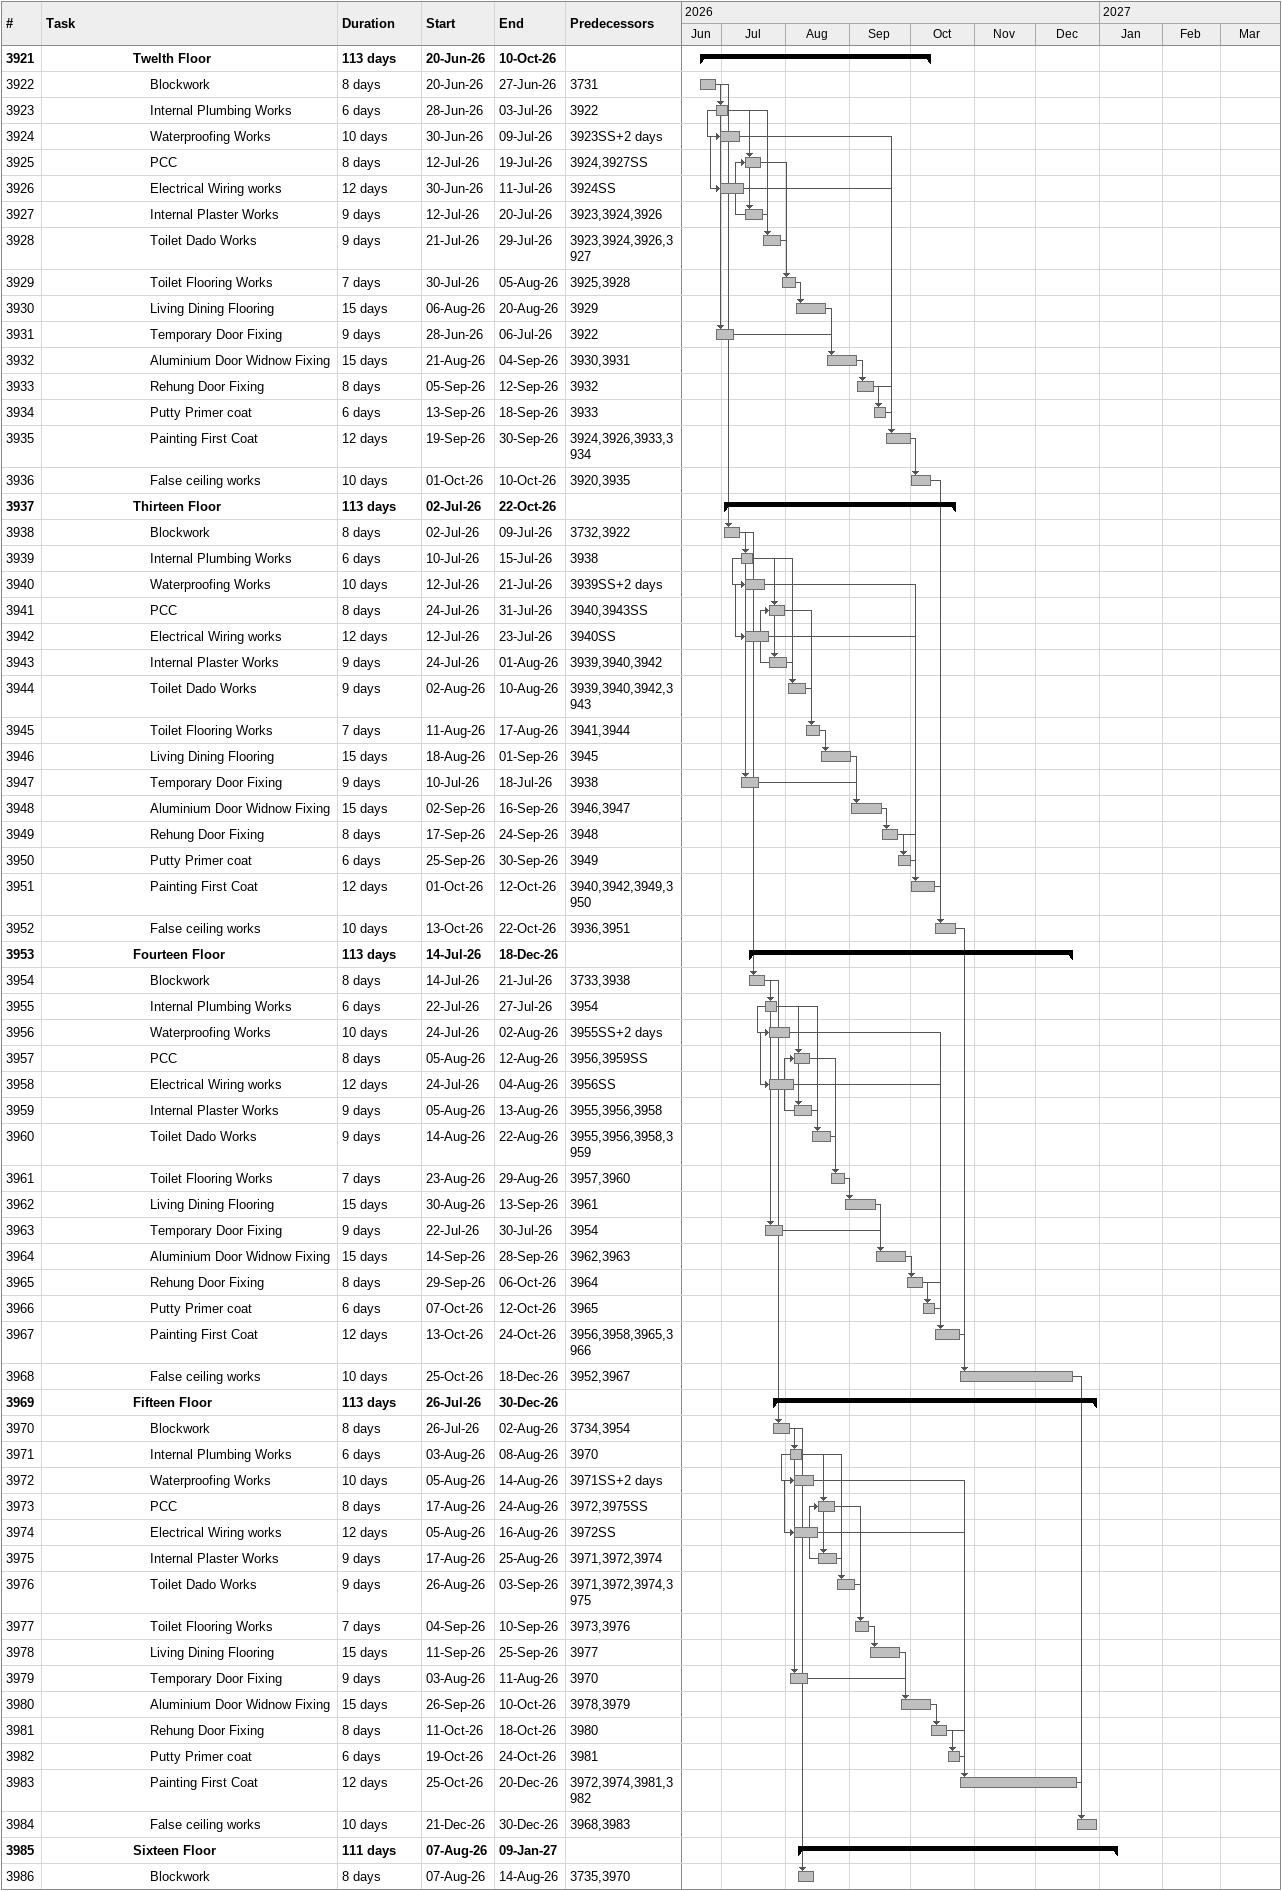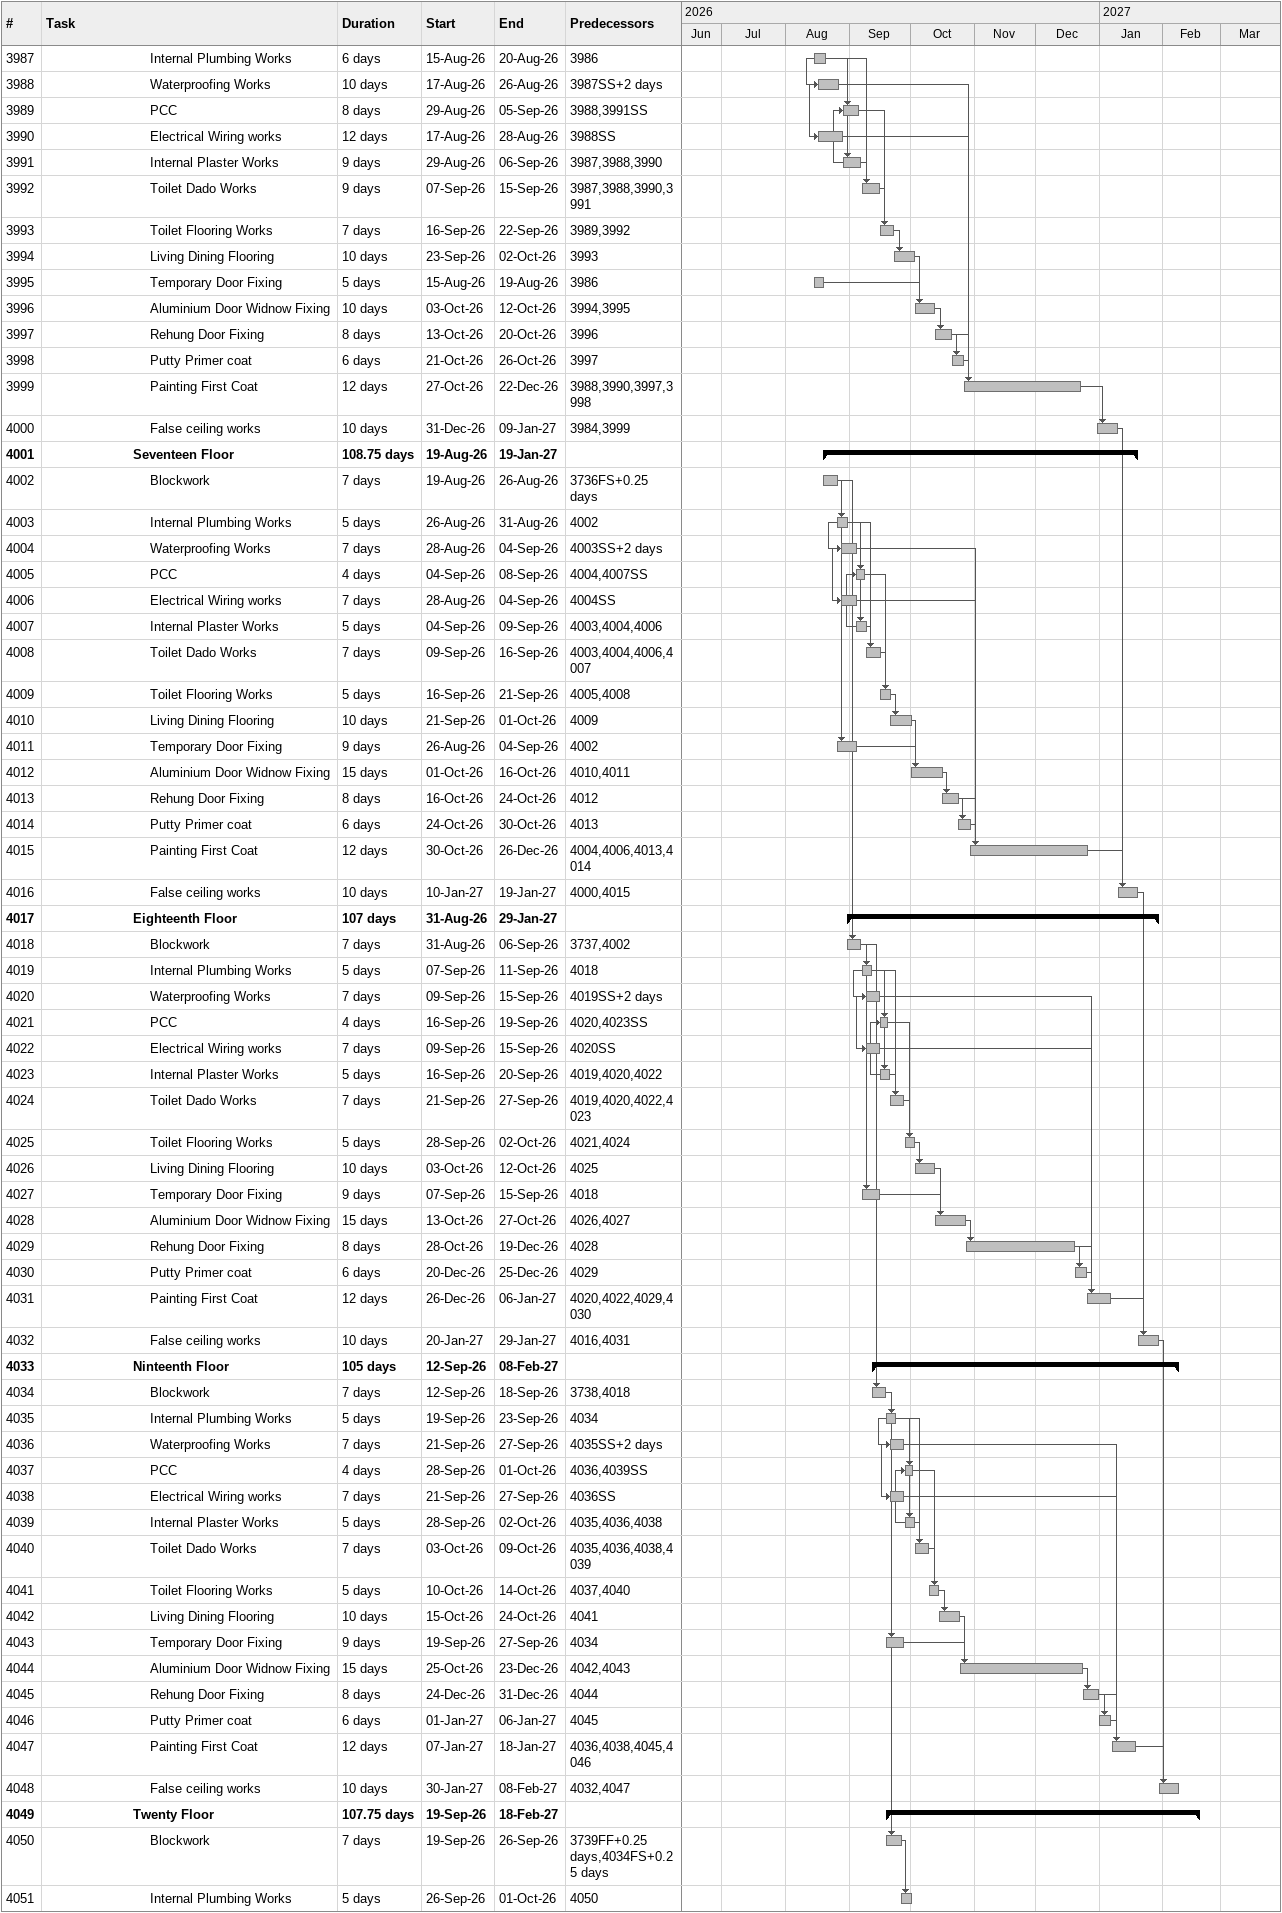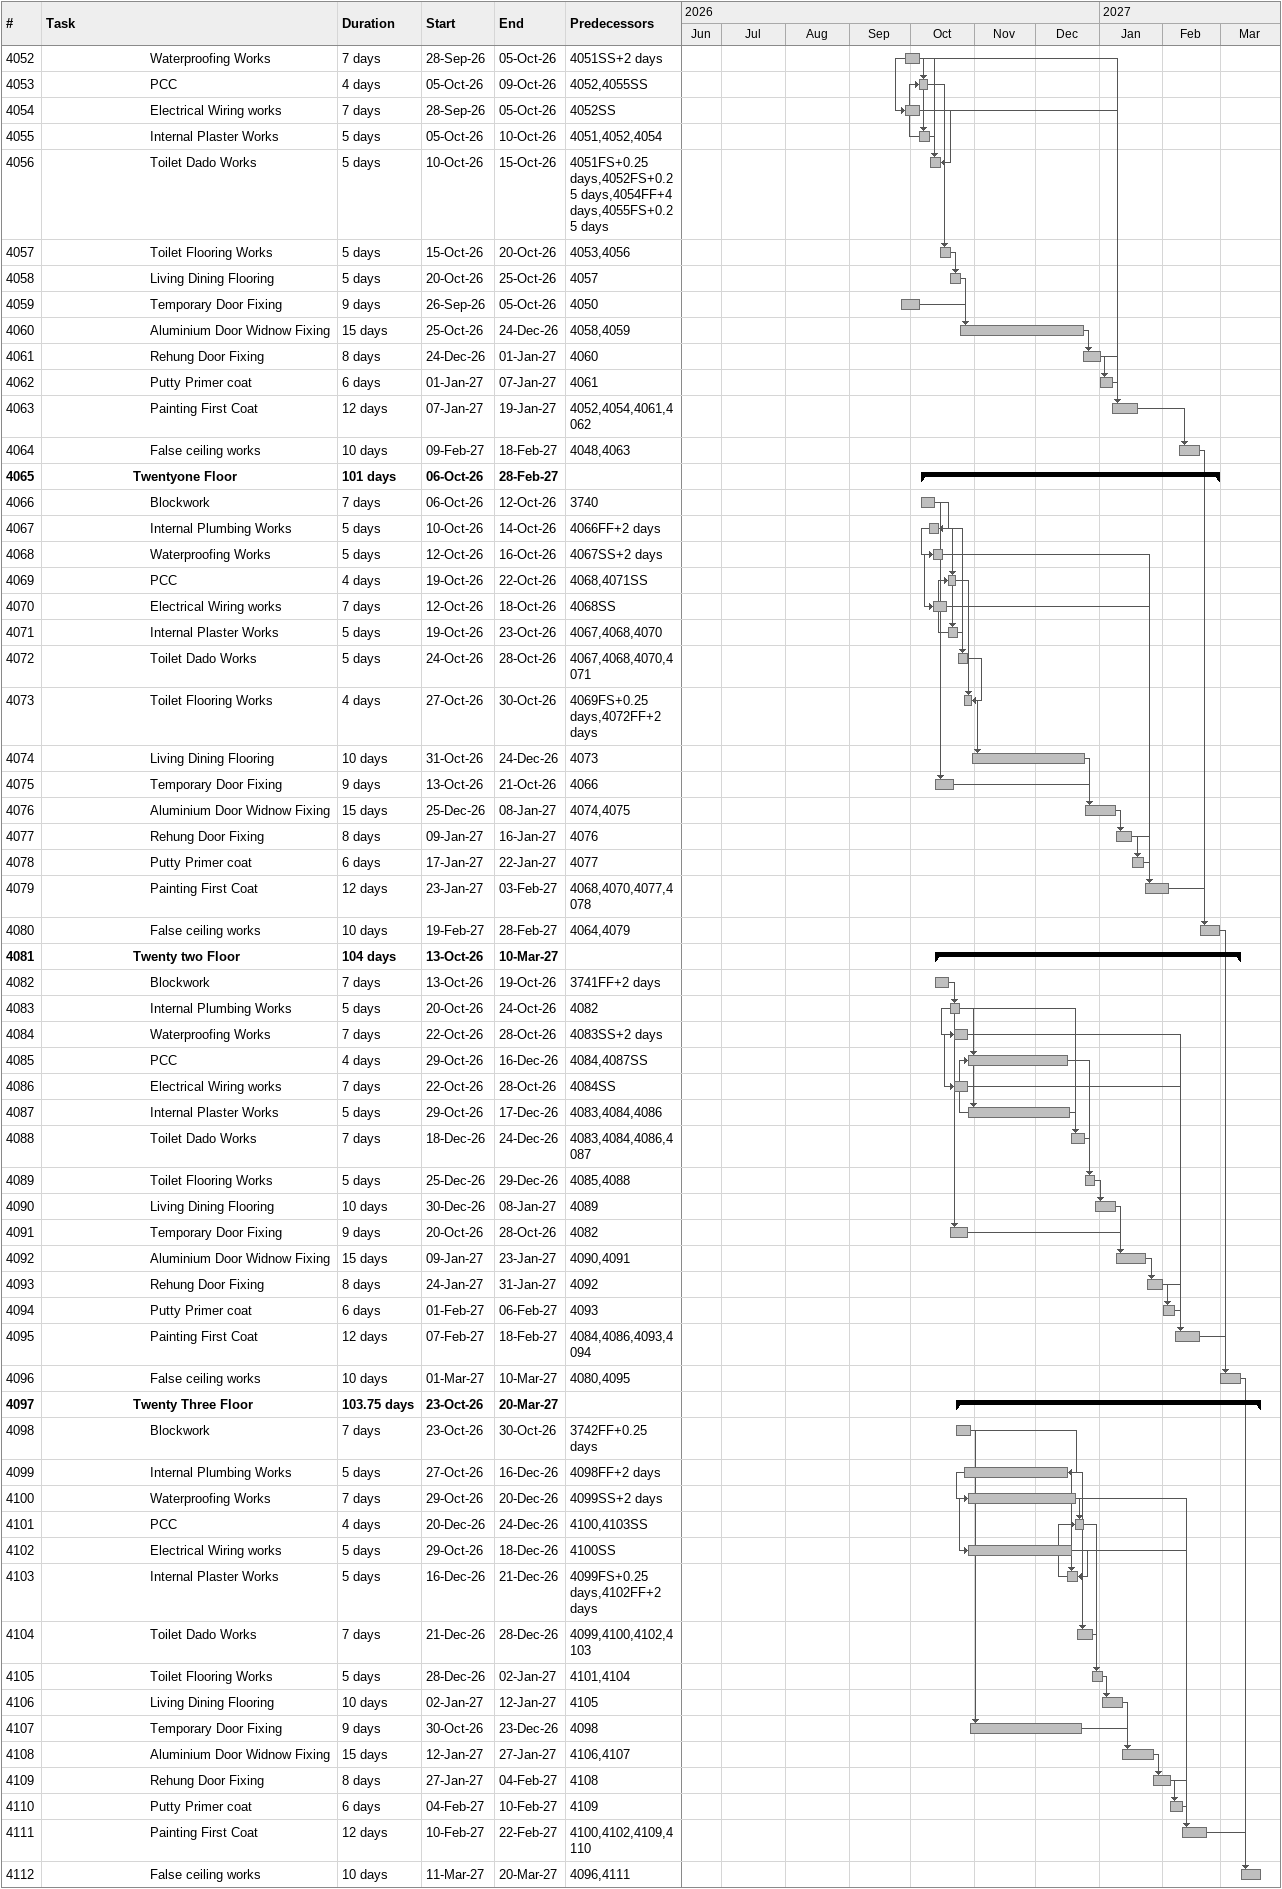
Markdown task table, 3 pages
| ID | Level | Task | Duration | Start | Finish | Predecessors |
|---|---|---|---|---|---|---|
| 3921 | 6 | **Twelth Floor** | 113d | 2026-06-20 | 2026-10-10 |  |
| 3922 | 7 | Blockwork | 8d | 2026-06-20 | 2026-06-27 | 3731 |
| 3923 | 7 | Internal Plumbing Works | 6d | 2026-06-28 | 2026-07-03 | 3922 |
| 3924 | 7 | Waterproofing Works | 10d | 2026-06-30 | 2026-07-09 | 3923SS+2d |
| 3925 | 7 | PCC | 8d | 2026-07-12 | 2026-07-19 | 3924, 3927SS |
| 3926 | 7 | Electrical Wiring works | 12d | 2026-06-30 | 2026-07-11 | 3924SS |
| 3927 | 7 | Internal Plaster Works | 9d | 2026-07-12 | 2026-07-20 | 3923, 3924, 3926 |
| 3928 | 7 | Toilet Dado Works | 9d | 2026-07-21 | 2026-07-29 | 3923, 3924, 3926, 3927 |
| 3929 | 7 | Toilet Flooring Works | 7d | 2026-07-30 | 2026-08-05 | 3925, 3928 |
| 3930 | 7 | Living Dining Flooring | 15d | 2026-08-06 | 2026-08-20 | 3929 |
| 3931 | 7 | Temporary Door Fixing | 9d | 2026-06-28 | 2026-07-06 | 3922 |
| 3932 | 7 | Aluminium Door Widnow Fixing | 15d | 2026-08-21 | 2026-09-04 | 3930, 3931 |
| 3933 | 7 | Rehung Door Fixing | 8d | 2026-09-05 | 2026-09-12 | 3932 |
| 3934 | 7 | Putty Primer coat | 6d | 2026-09-13 | 2026-09-18 | 3933 |
| 3935 | 7 | Painting First Coat | 12d | 2026-09-19 | 2026-09-30 | 3924, 3926, 3933, 3934 |
| 3936 | 7 | False ceiling works | 10d | 2026-10-01 | 2026-10-10 | 3920, 3935 |
| 3937 | 6 | **Thirteen Floor** | 113d | 2026-07-02 | 2026-10-22 |  |
| 3938 | 7 | Blockwork | 8d | 2026-07-02 | 2026-07-09 | 3732, 3922 |
| 3939 | 7 | Internal Plumbing Works | 6d | 2026-07-10 | 2026-07-15 | 3938 |
| 3940 | 7 | Waterproofing Works | 10d | 2026-07-12 | 2026-07-21 | 3939SS+2d |
| 3941 | 7 | PCC | 8d | 2026-07-24 | 2026-07-31 | 3940, 3943SS |
| 3942 | 7 | Electrical Wiring works | 12d | 2026-07-12 | 2026-07-23 | 3940SS |
| 3943 | 7 | Internal Plaster Works | 9d | 2026-07-24 | 2026-08-01 | 3939, 3940, 3942 |
| 3944 | 7 | Toilet Dado Works | 9d | 2026-08-02 | 2026-08-10 | 3939, 3940, 3942, 3943 |
| 3945 | 7 | Toilet Flooring Works | 7d | 2026-08-11 | 2026-08-17 | 3941, 3944 |
| 3946 | 7 | Living Dining Flooring | 15d | 2026-08-18 | 2026-09-01 | 3945 |
| 3947 | 7 | Temporary Door Fixing | 9d | 2026-07-10 | 2026-07-18 | 3938 |
| 3948 | 7 | Aluminium Door Widnow Fixing | 15d | 2026-09-02 | 2026-09-16 | 3946, 3947 |
| 3949 | 7 | Rehung Door Fixing | 8d | 2026-09-17 | 2026-09-24 | 3948 |
| 3950 | 7 | Putty Primer coat | 6d | 2026-09-25 | 2026-09-30 | 3949 |
| 3951 | 7 | Painting First Coat | 12d | 2026-10-01 | 2026-10-12 | 3940, 3942, 3949, 3950 |
| 3952 | 7 | False ceiling works | 10d | 2026-10-13 | 2026-10-22 | 3936, 3951 |
| 3953 | 6 | **Fourteen Floor** | 113d | 2026-07-14 | 2026-12-18 |  |
| 3954 | 7 | Blockwork | 8d | 2026-07-14 | 2026-07-21 | 3733, 3938 |
| 3955 | 7 | Internal Plumbing Works | 6d | 2026-07-22 | 2026-07-27 | 3954 |
| 3956 | 7 | Waterproofing Works | 10d | 2026-07-24 | 2026-08-02 | 3955SS+2d |
| 3957 | 7 | PCC | 8d | 2026-08-05 | 2026-08-12 | 3956, 3959SS |
| 3958 | 7 | Electrical Wiring works | 12d | 2026-07-24 | 2026-08-04 | 3956SS |
| 3959 | 7 | Internal Plaster Works | 9d | 2026-08-05 | 2026-08-13 | 3955, 3956, 3958 |
| 3960 | 7 | Toilet Dado Works | 9d | 2026-08-14 | 2026-08-22 | 3955, 3956, 3958, 3959 |
| 3961 | 7 | Toilet Flooring Works | 7d | 2026-08-23 | 2026-08-29 | 3957, 3960 |
| 3962 | 7 | Living Dining Flooring | 15d | 2026-08-30 | 2026-09-13 | 3961 |
| 3963 | 7 | Temporary Door Fixing | 9d | 2026-07-22 | 2026-07-30 | 3954 |
| 3964 | 7 | Aluminium Door Widnow Fixing | 15d | 2026-09-14 | 2026-09-28 | 3962, 3963 |
| 3965 | 7 | Rehung Door Fixing | 8d | 2026-09-29 | 2026-10-06 | 3964 |
| 3966 | 7 | Putty Primer coat | 6d | 2026-10-07 | 2026-10-12 | 3965 |
| 3967 | 7 | Painting First Coat | 12d | 2026-10-13 | 2026-10-24 | 3956, 3958, 3965, 3966 |
| 3968 | 7 | False ceiling works | 10d | 2026-10-25 | 2026-12-18 | 3952, 3967 |
| 3969 | 6 | **Fifteen Floor** | 113d | 2026-07-26 | 2026-12-30 |  |
| 3970 | 7 | Blockwork | 8d | 2026-07-26 | 2026-08-02 | 3734, 3954 |
| 3971 | 7 | Internal Plumbing Works | 6d | 2026-08-03 | 2026-08-08 | 3970 |
| 3972 | 7 | Waterproofing Works | 10d | 2026-08-05 | 2026-08-14 | 3971SS+2d |
| 3973 | 7 | PCC | 8d | 2026-08-17 | 2026-08-24 | 3972, 3975SS |
| 3974 | 7 | Electrical Wiring works | 12d | 2026-08-05 | 2026-08-16 | 3972SS |
| 3975 | 7 | Internal Plaster Works | 9d | 2026-08-17 | 2026-08-25 | 3971, 3972, 3974 |
| 3976 | 7 | Toilet Dado Works | 9d | 2026-08-26 | 2026-09-03 | 3971, 3972, 3974, 3975 |
| 3977 | 7 | Toilet Flooring Works | 7d | 2026-09-04 | 2026-09-10 | 3973, 3976 |
| 3978 | 7 | Living Dining Flooring | 15d | 2026-09-11 | 2026-09-25 | 3977 |
| 3979 | 7 | Temporary Door Fixing | 9d | 2026-08-03 | 2026-08-11 | 3970 |
| 3980 | 7 | Aluminium Door Widnow Fixing | 15d | 2026-09-26 | 2026-10-10 | 3978, 3979 |
| 3981 | 7 | Rehung Door Fixing | 8d | 2026-10-11 | 2026-10-18 | 3980 |
| 3982 | 7 | Putty Primer coat | 6d | 2026-10-19 | 2026-10-24 | 3981 |
| 3983 | 7 | Painting First Coat | 12d | 2026-10-25 | 2026-12-20 | 3972, 3974, 3981, 3982 |
| 3984 | 7 | False ceiling works | 10d | 2026-12-21 | 2026-12-30 | 3968, 3983 |
| 3985 | 6 | **Sixteen Floor** | 111d | 2026-08-07 | 2027-01-09 |  |
| 3986 | 7 | Blockwork | 8d | 2026-08-07 | 2026-08-14 | 3735, 3970 |
| 3987 | 7 | Internal Plumbing Works | 6d | 2026-08-15 | 2026-08-20 | 3986 |
| 3988 | 7 | Waterproofing Works | 10d | 2026-08-17 | 2026-08-26 | 3987SS+2d |
| 3989 | 7 | PCC | 8d | 2026-08-29 | 2026-09-05 | 3988, 3991SS |
| 3990 | 7 | Electrical Wiring works | 12d | 2026-08-17 | 2026-08-28 | 3988SS |
| 3991 | 7 | Internal Plaster Works | 9d | 2026-08-29 | 2026-09-06 | 3987, 3988, 3990 |
| 3992 | 7 | Toilet Dado Works | 9d | 2026-09-07 | 2026-09-15 | 3987, 3988, 3990, 3991 |
| 3993 | 7 | Toilet Flooring Works | 7d | 2026-09-16 | 2026-09-22 | 3989, 3992 |
| 3994 | 7 | Living Dining Flooring | 10d | 2026-09-23 | 2026-10-02 | 3993 |
| 3995 | 7 | Temporary Door Fixing | 5d | 2026-08-15 | 2026-08-19 | 3986 |
| 3996 | 7 | Aluminium Door Widnow Fixing | 10d | 2026-10-03 | 2026-10-12 | 3994, 3995 |
| 3997 | 7 | Rehung Door Fixing | 8d | 2026-10-13 | 2026-10-20 | 3996 |
| 3998 | 7 | Putty Primer coat | 6d | 2026-10-21 | 2026-10-26 | 3997 |
| 3999 | 7 | Painting First Coat | 12d | 2026-10-27 | 2026-12-22 | 3988, 3990, 3997, 3998 |
| 4000 | 7 | False ceiling works | 10d | 2026-12-31 | 2027-01-09 | 3984, 3999 |
| 4001 | 6 | **Seventeen Floor** | 108.75d | 2026-08-19 | 2027-01-19 |  |
| 4002 | 7 | Blockwork | 7d | 2026-08-19 | 2026-08-26 | 3736FS+0.25d |
| 4003 | 7 | Internal Plumbing Works | 5d | 2026-08-26 | 2026-08-31 | 4002 |
| 4004 | 7 | Waterproofing Works | 7d | 2026-08-28 | 2026-09-04 | 4003SS+2d |
| 4005 | 7 | PCC | 4d | 2026-09-04 | 2026-09-08 | 4004, 4007SS |
| 4006 | 7 | Electrical Wiring works | 7d | 2026-08-28 | 2026-09-04 | 4004SS |
| 4007 | 7 | Internal Plaster Works | 5d | 2026-09-04 | 2026-09-09 | 4003, 4004, 4006 |
| 4008 | 7 | Toilet Dado Works | 7d | 2026-09-09 | 2026-09-16 | 4003, 4004, 4006, 4007 |
| 4009 | 7 | Toilet Flooring Works | 5d | 2026-09-16 | 2026-09-21 | 4005, 4008 |
| 4010 | 7 | Living Dining Flooring | 10d | 2026-09-21 | 2026-10-01 | 4009 |
| 4011 | 7 | Temporary Door Fixing | 9d | 2026-08-26 | 2026-09-04 | 4002 |
| 4012 | 7 | Aluminium Door Widnow Fixing | 15d | 2026-10-01 | 2026-10-16 | 4010, 4011 |
| 4013 | 7 | Rehung Door Fixing | 8d | 2026-10-16 | 2026-10-24 | 4012 |
| 4014 | 7 | Putty Primer coat | 6d | 2026-10-24 | 2026-10-30 | 4013 |
| 4015 | 7 | Painting First Coat | 12d | 2026-10-30 | 2026-12-26 | 4004, 4006, 4013, 4014 |
| 4016 | 7 | False ceiling works | 10d | 2027-01-10 | 2027-01-19 | 4000, 4015 |
| 4017 | 6 | **Eighteenth Floor** | 107d | 2026-08-31 | 2027-01-29 |  |
| 4018 | 7 | Blockwork | 7d | 2026-08-31 | 2026-09-06 | 3737, 4002 |
| 4019 | 7 | Internal Plumbing Works | 5d | 2026-09-07 | 2026-09-11 | 4018 |
| 4020 | 7 | Waterproofing Works | 7d | 2026-09-09 | 2026-09-15 | 4019SS+2d |
| 4021 | 7 | PCC | 4d | 2026-09-16 | 2026-09-19 | 4020, 4023SS |
| 4022 | 7 | Electrical Wiring works | 7d | 2026-09-09 | 2026-09-15 | 4020SS |
| 4023 | 7 | Internal Plaster Works | 5d | 2026-09-16 | 2026-09-20 | 4019, 4020, 4022 |
| 4024 | 7 | Toilet Dado Works | 7d | 2026-09-21 | 2026-09-27 | 4019, 4020, 4022, 4023 |
| 4025 | 7 | Toilet Flooring Works | 5d | 2026-09-28 | 2026-10-02 | 4021, 4024 |
| 4026 | 7 | Living Dining Flooring | 10d | 2026-10-03 | 2026-10-12 | 4025 |
| 4027 | 7 | Temporary Door Fixing | 9d | 2026-09-07 | 2026-09-15 | 4018 |
| 4028 | 7 | Aluminium Door Widnow Fixing | 15d | 2026-10-13 | 2026-10-27 | 4026, 4027 |
| 4029 | 7 | Rehung Door Fixing | 8d | 2026-10-28 | 2026-12-19 | 4028 |
| 4030 | 7 | Putty Primer coat | 6d | 2026-12-20 | 2026-12-25 | 4029 |
| 4031 | 7 | Painting First Coat | 12d | 2026-12-26 | 2027-01-06 | 4020, 4022, 4029, 4030 |
| 4032 | 7 | False ceiling works | 10d | 2027-01-20 | 2027-01-29 | 4016, 4031 |
| 4033 | 6 | **Ninteenth Floor** | 105d | 2026-09-12 | 2027-02-08 |  |
| 4034 | 7 | Blockwork | 7d | 2026-09-12 | 2026-09-18 | 3738, 4018 |
| 4035 | 7 | Internal Plumbing Works | 5d | 2026-09-19 | 2026-09-23 | 4034 |
| 4036 | 7 | Waterproofing Works | 7d | 2026-09-21 | 2026-09-27 | 4035SS+2d |
| 4037 | 7 | PCC | 4d | 2026-09-28 | 2026-10-01 | 4036, 4039SS |
| 4038 | 7 | Electrical Wiring works | 7d | 2026-09-21 | 2026-09-27 | 4036SS |
| 4039 | 7 | Internal Plaster Works | 5d | 2026-09-28 | 2026-10-02 | 4035, 4036, 4038 |
| 4040 | 7 | Toilet Dado Works | 7d | 2026-10-03 | 2026-10-09 | 4035, 4036, 4038, 4039 |
| 4041 | 7 | Toilet Flooring Works | 5d | 2026-10-10 | 2026-10-14 | 4037, 4040 |
| 4042 | 7 | Living Dining Flooring | 10d | 2026-10-15 | 2026-10-24 | 4041 |
| 4043 | 7 | Temporary Door Fixing | 9d | 2026-09-19 | 2026-09-27 | 4034 |
| 4044 | 7 | Aluminium Door Widnow Fixing | 15d | 2026-10-25 | 2026-12-23 | 4042, 4043 |
| 4045 | 7 | Rehung Door Fixing | 8d | 2026-12-24 | 2026-12-31 | 4044 |
| 4046 | 7 | Putty Primer coat | 6d | 2027-01-01 | 2027-01-06 | 4045 |
| 4047 | 7 | Painting First Coat | 12d | 2027-01-07 | 2027-01-18 | 4036, 4038, 4045, 4046 |
| 4048 | 7 | False ceiling works | 10d | 2027-01-30 | 2027-02-08 | 4032, 4047 |
| 4049 | 6 | **Twenty Floor** | 107.75d | 2026-09-19 | 2027-02-18 |  |
| 4050 | 7 | Blockwork | 7d | 2026-09-19 | 2026-09-26 | 3739FF+0.25d, 4034FS+0.25d |
| 4051 | 7 | Internal Plumbing Works | 5d | 2026-09-26 | 2026-10-01 | 4050 |
| 4052 | 7 | Waterproofing Works | 7d | 2026-09-28 | 2026-10-05 | 4051SS+2d |
| 4053 | 7 | PCC | 4d | 2026-10-05 | 2026-10-09 | 4052, 4055SS |
| 4054 | 7 | Electrical Wiring works | 7d | 2026-09-28 | 2026-10-05 | 4052SS |
| 4055 | 7 | Internal Plaster Works | 5d | 2026-10-05 | 2026-10-10 | 4051, 4052, 4054 |
| 4056 | 7 | Toilet Dado Works | 5d | 2026-10-10 | 2026-10-15 | 4051FS+0.25d, 4052FS+0.25d, 4054FF+4d, 4055FS+0.25d |
| 4057 | 7 | Toilet Flooring Works | 5d | 2026-10-15 | 2026-10-20 | 4053, 4056 |
| 4058 | 7 | Living Dining Flooring | 5d | 2026-10-20 | 2026-10-25 | 4057 |
| 4059 | 7 | Temporary Door Fixing | 9d | 2026-09-26 | 2026-10-05 | 4050 |
| 4060 | 7 | Aluminium Door Widnow Fixing | 15d | 2026-10-25 | 2026-12-24 | 4058, 4059 |
| 4061 | 7 | Rehung Door Fixing | 8d | 2026-12-24 | 2027-01-01 | 4060 |
| 4062 | 7 | Putty Primer coat | 6d | 2027-01-01 | 2027-01-07 | 4061 |
| 4063 | 7 | Painting First Coat | 12d | 2027-01-07 | 2027-01-19 | 4052, 4054, 4061, 4062 |
| 4064 | 7 | False ceiling works | 10d | 2027-02-09 | 2027-02-18 | 4048, 4063 |
| 4065 | 6 | **Twentyone Floor** | 101d | 2026-10-06 | 2027-02-28 |  |
| 4066 | 7 | Blockwork | 7d | 2026-10-06 | 2026-10-12 | 3740 |
| 4067 | 7 | Internal Plumbing Works | 5d | 2026-10-10 | 2026-10-14 | 4066FF+2d |
| 4068 | 7 | Waterproofing Works | 5d | 2026-10-12 | 2026-10-16 | 4067SS+2d |
| 4069 | 7 | PCC | 4d | 2026-10-19 | 2026-10-22 | 4068, 4071SS |
| 4070 | 7 | Electrical Wiring works | 7d | 2026-10-12 | 2026-10-18 | 4068SS |
| 4071 | 7 | Internal Plaster Works | 5d | 2026-10-19 | 2026-10-23 | 4067, 4068, 4070 |
| 4072 | 7 | Toilet Dado Works | 5d | 2026-10-24 | 2026-10-28 | 4067, 4068, 4070, 4071 |
| 4073 | 7 | Toilet Flooring Works | 4d | 2026-10-27 | 2026-10-30 | 4069FS+0.25d, 4072FF+2d |
| 4074 | 7 | Living Dining Flooring | 10d | 2026-10-31 | 2026-12-24 | 4073 |
| 4075 | 7 | Temporary Door Fixing | 9d | 2026-10-13 | 2026-10-21 | 4066 |
| 4076 | 7 | Aluminium Door Widnow Fixing | 15d | 2026-12-25 | 2027-01-08 | 4074, 4075 |
| 4077 | 7 | Rehung Door Fixing | 8d | 2027-01-09 | 2027-01-16 | 4076 |
| 4078 | 7 | Putty Primer coat | 6d | 2027-01-17 | 2027-01-22 | 4077 |
| 4079 | 7 | Painting First Coat | 12d | 2027-01-23 | 2027-02-03 | 4068, 4070, 4077, 4078 |
| 4080 | 7 | False ceiling works | 10d | 2027-02-19 | 2027-02-28 | 4064, 4079 |
| 4081 | 6 | **Twenty two Floor** | 104d | 2026-10-13 | 2027-03-10 |  |
| 4082 | 7 | Blockwork | 7d | 2026-10-13 | 2026-10-19 | 3741FF+2d |
| 4083 | 7 | Internal Plumbing Works | 5d | 2026-10-20 | 2026-10-24 | 4082 |
| 4084 | 7 | Waterproofing Works | 7d | 2026-10-22 | 2026-10-28 | 4083SS+2d |
| 4085 | 7 | PCC | 4d | 2026-10-29 | 2026-12-16 | 4084, 4087SS |
| 4086 | 7 | Electrical Wiring works | 7d | 2026-10-22 | 2026-10-28 | 4084SS |
| 4087 | 7 | Internal Plaster Works | 5d | 2026-10-29 | 2026-12-17 | 4083, 4084, 4086 |
| 4088 | 7 | Toilet Dado Works | 7d | 2026-12-18 | 2026-12-24 | 4083, 4084, 4086, 4087 |
| 4089 | 7 | Toilet Flooring Works | 5d | 2026-12-25 | 2026-12-29 | 4085, 4088 |
| 4090 | 7 | Living Dining Flooring | 10d | 2026-12-30 | 2027-01-08 | 4089 |
| 4091 | 7 | Temporary Door Fixing | 9d | 2026-10-20 | 2026-10-28 | 4082 |
| 4092 | 7 | Aluminium Door Widnow Fixing | 15d | 2027-01-09 | 2027-01-23 | 4090, 4091 |
| 4093 | 7 | Rehung Door Fixing | 8d | 2027-01-24 | 2027-01-31 | 4092 |
| 4094 | 7 | Putty Primer coat | 6d | 2027-02-01 | 2027-02-06 | 4093 |
| 4095 | 7 | Painting First Coat | 12d | 2027-02-07 | 2027-02-18 | 4084, 4086, 4093, 4094 |
| 4096 | 7 | False ceiling works | 10d | 2027-03-01 | 2027-03-10 | 4080, 4095 |
| 4097 | 6 | **Twenty Three Floor** | 103.75d | 2026-10-23 | 2027-03-20 |  |
| 4098 | 7 | Blockwork | 7d | 2026-10-23 | 2026-10-30 | 3742FF+0.25d |
| 4099 | 7 | Internal Plumbing Works | 5d | 2026-10-27 | 2026-12-16 | 4098FF+2d |
| 4100 | 7 | Waterproofing Works | 7d | 2026-10-29 | 2026-12-20 | 4099SS+2d |
| 4101 | 7 | PCC | 4d | 2026-12-20 | 2026-12-24 | 4100, 4103SS |
| 4102 | 7 | Electrical Wiring works | 5d | 2026-10-29 | 2026-12-18 | 4100SS |
| 4103 | 7 | Internal Plaster Works | 5d | 2026-12-16 | 2026-12-21 | 4099FS+0.25d, 4102FF+2d |
| 4104 | 7 | Toilet Dado Works | 7d | 2026-12-21 | 2026-12-28 | 4099, 4100, 4102, 4103 |
| 4105 | 7 | Toilet Flooring Works | 5d | 2026-12-28 | 2027-01-02 | 4101, 4104 |
| 4106 | 7 | Living Dining Flooring | 10d | 2027-01-02 | 2027-01-12 | 4105 |
| 4107 | 7 | Temporary Door Fixing | 9d | 2026-10-30 | 2026-12-23 | 4098 |
| 4108 | 7 | Aluminium Door Widnow Fixing | 15d | 2027-01-12 | 2027-01-27 | 4106, 4107 |
| 4109 | 7 | Rehung Door Fixing | 8d | 2027-01-27 | 2027-02-04 | 4108 |
| 4110 | 7 | Putty Primer coat | 6d | 2027-02-04 | 2027-02-10 | 4109 |
| 4111 | 7 | Painting First Coat | 12d | 2027-02-10 | 2027-02-22 | 4100, 4102, 4109, 4110 |
| 4112 | 7 | False ceiling works | 10d | 2027-03-11 | 2027-03-20 | 4096, 4111 |
